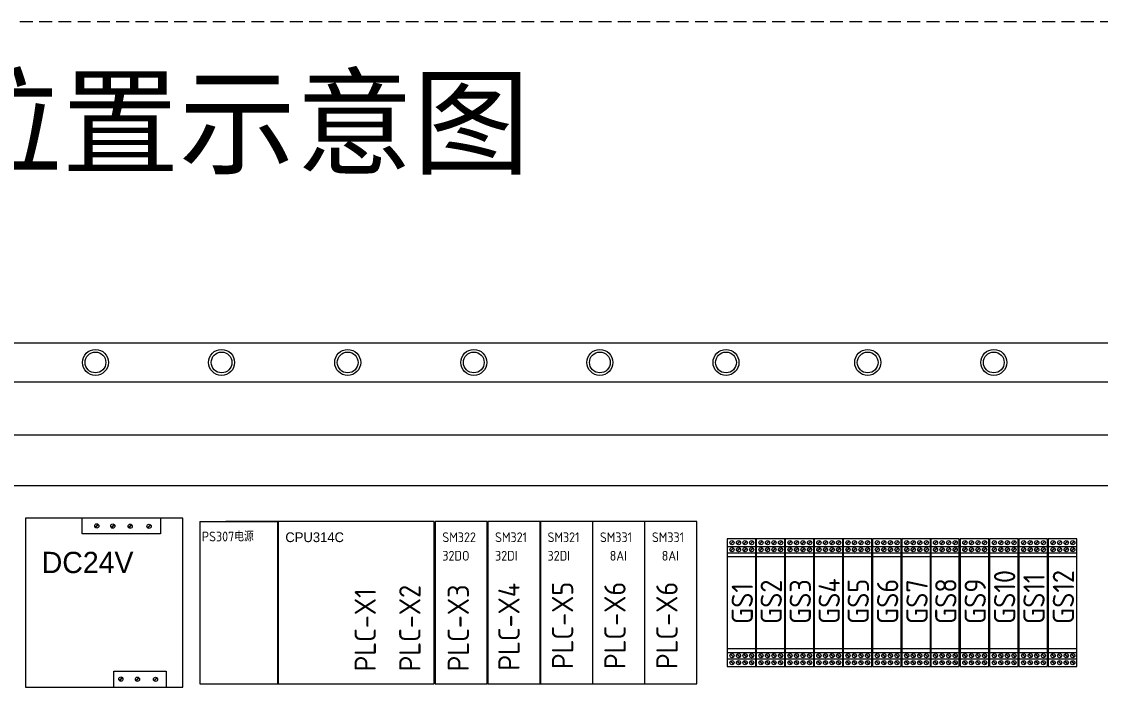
# Model space of a CAD drawing. Header units: millimetres. Extents: x 32721 to 72822, y 57624 to 123188.
# Drawn here: x 33098 to 33517.4, y 65399.5 to 65663.3 of the extents above; entities that cross this region are included whole.
import ezdxf

# ---------------------------------------------------------------- set-up
doc = ezdxf.new("R2010")
doc.units = ezdxf.units.MM
doc.header["$LTSCALE"] = 10
doc.linetypes.add('DASHED', pattern=[0.75, 0.5, -0.25])
doc.layers.get('0').update_dxf_attribs({"lineweight": 18})
doc.layers.add('1轮廓实线层', color=7, linetype='Continuous', lineweight=18)
doc.layers.add('6文字层', color=3, linetype='Continuous', lineweight=18)
doc.styles.add('FS', font='')
doc.styles.get("Standard").update_dxf_attribs({"font": 'isocp.shx', "width": 0.707, "bigfont": 'hztxt.shx'})
doc.styles.add('样式 1', font='SIMYOU.TTF', dxfattribs={"width": 0.75})
doc.styles.get('FS').set_extended_font_data('宋体')

msp = doc.modelspace()

# ---------------------------------------------------------------- linework, layer by layer
at = {"layer": '1轮廓实线层'}
for p, q in [((33026.18, 65538.43), (33723.65, 65538.43)), ((33041.34, 65523.26), (33708.48, 65523.26)), ((33065.99, 65502.68), (33683.83, 65502.68)), ((33085.71, 65482.97), (33664.11, 65482.97)), ((33160.71, 65470.33), (33099.55, 65470.33)), ((33099.55, 65470.33), (33099.55, 65404.63)), ((33126.63, 65466.76), (33127.79, 65467.92)), ((33126.73, 65466.66), (33127.89, 65467.82)), ((33132.84, 65466.71), (33134.01, 65467.87)), ((33132.95, 65466.61), (33134.11, 65467.77)), ((33139.61, 65466.66), (33140.77, 65467.82)), ((33146.95, 65466.61), (33148.11, 65467.77)), ((33160.71, 65404.63), (33160.71, 65470.33)), ((33167.27, 65469.07), (33167.27, 65405.89)), ((33167.27, 65469.07), (33197.59, 65469.07)), ((33197.59, 65469.07), (33177.37, 65469.07)), ((33197.59, 65405.89), (33197.59, 65469.07)), ((33258.48, 65469.07), (33197.83, 65469.07)), ((33197.83, 65469.07), (33197.83, 65405.89)), ((33258.48, 65405.89), (33258.48, 65469.07)), ((33279.08, 65469.07), (33258.86, 65469.07)), ((33258.86, 65469.07), (33258.86, 65405.89)), ((33279.08, 65405.89), (33279.08, 65469.07)), ((33299.57, 65469.07), (33279.35, 65469.07)), ((33279.35, 65469.07), (33279.35, 65405.89)), ((33299.57, 65405.89), (33299.57, 65469.07)), ((33319.97, 65469.07), (33299.76, 65469.07)), ((33299.76, 65469.07), (33299.76, 65405.89)), ((33319.97, 65469.07), (33319.97, 65405.89)), ((33320.11, 65405.89), (33320.11, 65469.07)), ((33340.33, 65469.07), (33320.11, 65469.07)), ((33340.33, 65405.89), (33340.33, 65469.07)), ((33340.33, 65405.89), (33340.33, 65469.07)), ((33360.55, 65469.07), (33340.33, 65469.07)), ((33360.55, 65405.89), (33360.55, 65469.07)), ((33139.71, 65466.55), (33140.87, 65467.72)), ((33147.05, 65466.5), (33148.21, 65467.66)), ((33135.99, 65407.23), (33137.15, 65408.39)), ((33136.09, 65407.13), (33137.25, 65408.29)), ((33142.45, 65407.18), (33143.61, 65408.34)), ((33142.55, 65407.08), (33143.71, 65408.24)), ((33149.46, 65407.13), (33150.62, 65408.29)), ((33149.56, 65407.03), (33150.72, 65408.19)), ((33167.27, 65405.89), (33197.59, 65405.89)), ((33177.37, 65405.89), (33197.59, 65405.89)), ((33197.83, 65405.89), (33258.48, 65405.89)), ((33258.86, 65405.89), (33279.08, 65405.89)), ((33279.35, 65405.89), (33299.57, 65405.89)), ((33299.76, 65405.89), (33319.97, 65405.89)), ((33320.11, 65405.89), (33340.33, 65405.89)), ((33340.33, 65405.89), (33360.55, 65405.89)), ((33099.55, 65404.63), (33160.71, 65404.63))]:
    msp.add_line(p, q, dxfattribs=at)
at = {"layer": '1轮廓实线层', "lineweight": 13}
for p, q in [((33383.44, 65462.24), (33372.32, 65462.24)), ((33372.32, 65462.24), (33372.32, 65412.71)), ((33373.57, 65460.26), (33374.73, 65461.42)), ((33373.67, 65460.16), (33374.83, 65461.32)), ((33376.11, 65460.26), (33377.28, 65461.42)), ((33376.22, 65460.16), (33377.38, 65461.32)), ((33378.66, 65460.26), (33379.82, 65461.42)), ((33378.76, 65460.16), (33379.92, 65461.32)), ((33381.21, 65460.26), (33382.37, 65461.42)), ((33381.31, 65460.16), (33382.47, 65461.32)), ((33383.44, 65412.71), (33383.44, 65462.24)), ((33394.71, 65462.24), (33383.59, 65462.24)), ((33383.59, 65462.24), (33383.59, 65412.71)), ((33384.84, 65460.26), (33386, 65461.42)), ((33384.94, 65460.16), (33386.1, 65461.32)), ((33387.39, 65460.26), (33388.55, 65461.42)), ((33387.49, 65460.16), (33388.65, 65461.32)), ((33389.93, 65460.26), (33391.09, 65461.42)), ((33390.03, 65460.16), (33391.19, 65461.32)), ((33392.48, 65460.26), (33393.64, 65461.42)), ((33392.58, 65460.16), (33393.74, 65461.32)), ((33394.71, 65412.71), (33394.71, 65462.24)), ((33405.98, 65462.24), (33394.86, 65462.24)), ((33394.86, 65462.24), (33394.86, 65412.71)), ((33396.11, 65460.26), (33397.27, 65461.42)), ((33396.21, 65460.16), (33397.37, 65461.32)), ((33398.66, 65460.26), (33399.82, 65461.42)), ((33398.76, 65460.16), (33399.92, 65461.32)), ((33401.2, 65460.26), (33402.36, 65461.42)), ((33401.31, 65460.16), (33402.47, 65461.32)), ((33403.75, 65460.26), (33404.91, 65461.42)), ((33403.85, 65460.16), (33405.01, 65461.32)), ((33405.98, 65412.71), (33405.98, 65462.24)), ((33417.25, 65462.24), (33406.13, 65462.24)), ((33406.13, 65462.24), (33406.13, 65412.71)), ((33407.38, 65460.26), (33408.54, 65461.42)), ((33407.49, 65460.16), (33408.65, 65461.32)), ((33409.93, 65460.26), (33411.09, 65461.42)), ((33410.03, 65460.16), (33411.19, 65461.32)), ((33412.48, 65460.26), (33413.64, 65461.42)), ((33412.58, 65460.16), (33413.74, 65461.32)), ((33415.02, 65460.26), (33416.18, 65461.42)), ((33415.12, 65460.16), (33416.28, 65461.32)), ((33417.25, 65412.71), (33417.25, 65462.24)), ((33428.52, 65462.24), (33417.4, 65462.24)), ((33417.4, 65462.24), (33417.4, 65412.71)), ((33418.66, 65460.26), (33419.82, 65461.42)), ((33418.76, 65460.16), (33419.92, 65461.32)), ((33421.2, 65460.26), (33422.36, 65461.42)), ((33421.3, 65460.16), (33422.46, 65461.32)), ((33423.75, 65460.26), (33424.91, 65461.42)), ((33423.85, 65460.16), (33425.01, 65461.32)), ((33426.29, 65460.26), (33427.45, 65461.42)), ((33426.39, 65460.16), (33427.56, 65461.32)), ((33428.52, 65412.71), (33428.52, 65462.24)), ((33439.95, 65462.24), (33428.83, 65462.24)), ((33428.83, 65462.24), (33428.83, 65412.71)), ((33430.08, 65460.26), (33431.24, 65461.42)), ((33430.18, 65460.16), (33431.34, 65461.32)), ((33432.63, 65460.26), (33433.79, 65461.42)), ((33432.73, 65460.16), (33433.89, 65461.32)), ((33435.17, 65460.26), (33436.33, 65461.42)), ((33435.27, 65460.16), (33436.44, 65461.32)), ((33437.72, 65460.26), (33438.88, 65461.42)), ((33437.82, 65460.16), (33438.98, 65461.32)), ((33439.95, 65412.71), (33439.95, 65462.24)), ((33451.37, 65462.24), (33440.25, 65462.24)), ((33440.25, 65462.24), (33440.25, 65412.71)), ((33441.5, 65460.26), (33442.67, 65461.42)), ((33441.61, 65460.16), (33442.77, 65461.32)), ((33444.05, 65460.26), (33445.21, 65461.42)), ((33444.15, 65460.16), (33445.31, 65461.32)), ((33446.6, 65460.26), (33447.76, 65461.42)), ((33446.7, 65460.16), (33447.86, 65461.32)), ((33449.14, 65460.26), (33450.3, 65461.42)), ((33449.24, 65460.16), (33450.41, 65461.32)), ((33451.37, 65412.71), (33451.37, 65462.24)), ((33462.58, 65462.24), (33451.46, 65462.24)), ((33451.46, 65462.24), (33451.46, 65412.71)), ((33452.71, 65460.26), (33453.87, 65461.42)), ((33452.81, 65460.16), (33453.98, 65461.32)), ((33455.26, 65460.26), (33456.42, 65461.42)), ((33455.36, 65460.16), (33456.52, 65461.32)), ((33457.8, 65460.26), (33458.97, 65461.42)), ((33457.91, 65460.16), (33459.07, 65461.32)), ((33460.35, 65460.26), (33461.51, 65461.42)), ((33460.45, 65460.16), (33461.61, 65461.32)), ((33462.58, 65412.71), (33462.58, 65462.24)), ((33474.01, 65462.24), (33462.89, 65462.24)), ((33462.89, 65462.24), (33462.89, 65412.71)), ((33464.14, 65460.26), (33465.3, 65461.42)), ((33464.24, 65460.16), (33465.4, 65461.32)), ((33466.68, 65460.26), (33467.84, 65461.42)), ((33466.78, 65460.16), (33467.95, 65461.32)), ((33469.23, 65460.26), (33470.39, 65461.42)), ((33469.33, 65460.16), (33470.49, 65461.32)), ((33471.77, 65460.26), (33472.94, 65461.42)), ((33471.88, 65460.16), (33473.04, 65461.32)), ((33474.01, 65412.71), (33474.01, 65462.24)), ((33485.43, 65462.24), (33474.31, 65462.24)), ((33474.31, 65462.24), (33474.31, 65412.71)), ((33475.56, 65460.26), (33476.72, 65461.42)), ((33475.66, 65460.16), (33476.83, 65461.32)), ((33478.11, 65460.26), (33479.27, 65461.42)), ((33478.21, 65460.16), (33479.37, 65461.32)), ((33480.65, 65460.26), (33481.82, 65461.42)), ((33480.76, 65460.16), (33481.92, 65461.32)), ((33483.2, 65460.26), (33484.36, 65461.42)), ((33483.3, 65460.16), (33484.46, 65461.32)), ((33485.43, 65412.71), (33485.43, 65462.24)), ((33496.86, 65462.24), (33485.74, 65462.24)), ((33485.74, 65462.24), (33485.74, 65412.71)), ((33486.99, 65460.26), (33488.15, 65461.42)), ((33487.09, 65460.16), (33488.25, 65461.32)), ((33489.53, 65460.26), (33490.69, 65461.42)), ((33489.63, 65460.16), (33490.8, 65461.32)), ((33492.08, 65460.26), (33493.24, 65461.42)), ((33492.18, 65460.16), (33493.34, 65461.32)), ((33494.62, 65460.26), (33495.79, 65461.42)), ((33494.73, 65460.16), (33495.89, 65461.32)), ((33496.86, 65412.71), (33496.86, 65462.24)), ((33508.28, 65462.24), (33497.16, 65462.24)), ((33497.16, 65462.24), (33497.16, 65412.71)), ((33498.41, 65460.26), (33499.57, 65461.42)), ((33498.51, 65460.16), (33499.67, 65461.32)), ((33500.96, 65460.26), (33502.12, 65461.42)), ((33501.06, 65460.16), (33502.22, 65461.32)), ((33503.5, 65460.26), (33504.66, 65461.42)), ((33503.6, 65460.16), (33504.77, 65461.32)), ((33506.05, 65460.26), (33507.21, 65461.42)), ((33506.15, 65460.16), (33507.31, 65461.32)), ((33508.28, 65412.71), (33508.28, 65462.24)), ((33372.32, 65459.3), (33383.44, 65459.3)), ((33372.32, 65456.8), (33383.44, 65456.8)), ((33372.32, 65455.35), (33383.44, 65455.35)), ((33373.57, 65457.55), (33374.73, 65458.71)), ((33373.67, 65457.44), (33374.83, 65458.61)), ((33376.11, 65457.55), (33377.28, 65458.71)), ((33376.22, 65457.44), (33377.38, 65458.61)), ((33378.66, 65457.55), (33379.82, 65458.71)), ((33378.76, 65457.44), (33379.92, 65458.61)), ((33381.21, 65457.55), (33382.37, 65458.71)), ((33381.31, 65457.44), (33382.47, 65458.61)), ((33383.59, 65459.3), (33394.71, 65459.3)), ((33383.59, 65456.8), (33394.71, 65456.8)), ((33383.59, 65455.35), (33394.71, 65455.35)), ((33384.84, 65457.55), (33386, 65458.71)), ((33384.94, 65457.44), (33386.1, 65458.61)), ((33387.39, 65457.55), (33388.55, 65458.71)), ((33387.49, 65457.44), (33388.65, 65458.61)), ((33389.93, 65457.55), (33391.09, 65458.71)), ((33390.03, 65457.44), (33391.19, 65458.61)), ((33392.48, 65457.55), (33393.64, 65458.71)), ((33392.58, 65457.44), (33393.74, 65458.61)), ((33394.86, 65459.3), (33405.98, 65459.3)), ((33394.86, 65456.8), (33405.98, 65456.8)), ((33394.86, 65455.35), (33405.98, 65455.35)), ((33396.11, 65457.55), (33397.27, 65458.71)), ((33396.21, 65457.44), (33397.37, 65458.61)), ((33398.66, 65457.55), (33399.82, 65458.71)), ((33398.76, 65457.44), (33399.92, 65458.61)), ((33401.2, 65457.55), (33402.36, 65458.71)), ((33401.31, 65457.44), (33402.47, 65458.61)), ((33403.75, 65457.55), (33404.91, 65458.71)), ((33403.85, 65457.44), (33405.01, 65458.61)), ((33406.13, 65459.3), (33417.25, 65459.3)), ((33406.13, 65456.8), (33417.25, 65456.8)), ((33406.13, 65455.35), (33417.25, 65455.35)), ((33407.38, 65457.55), (33408.54, 65458.71)), ((33407.49, 65457.44), (33408.65, 65458.61)), ((33409.93, 65457.55), (33411.09, 65458.71)), ((33410.03, 65457.44), (33411.19, 65458.61)), ((33412.48, 65457.55), (33413.64, 65458.71)), ((33412.58, 65457.44), (33413.74, 65458.61)), ((33415.02, 65457.55), (33416.18, 65458.71)), ((33415.12, 65457.44), (33416.28, 65458.61)), ((33417.4, 65459.3), (33428.52, 65459.3)), ((33417.4, 65456.8), (33428.52, 65456.8)), ((33417.4, 65455.35), (33428.52, 65455.35)), ((33418.66, 65457.55), (33419.82, 65458.71)), ((33418.76, 65457.44), (33419.92, 65458.61)), ((33421.2, 65457.55), (33422.36, 65458.71)), ((33421.3, 65457.44), (33422.46, 65458.61)), ((33423.75, 65457.55), (33424.91, 65458.71)), ((33423.85, 65457.44), (33425.01, 65458.61)), ((33426.29, 65457.55), (33427.45, 65458.71)), ((33426.39, 65457.44), (33427.56, 65458.61)), ((33428.83, 65459.3), (33439.95, 65459.3)), ((33428.83, 65456.8), (33439.95, 65456.8)), ((33428.83, 65455.35), (33439.95, 65455.35)), ((33430.08, 65457.55), (33431.24, 65458.71)), ((33430.18, 65457.44), (33431.34, 65458.61)), ((33432.63, 65457.55), (33433.79, 65458.71)), ((33432.73, 65457.44), (33433.89, 65458.61)), ((33435.17, 65457.55), (33436.33, 65458.71)), ((33435.27, 65457.44), (33436.44, 65458.61)), ((33437.72, 65457.55), (33438.88, 65458.71)), ((33437.82, 65457.44), (33438.98, 65458.61)), ((33440.25, 65459.3), (33451.37, 65459.3)), ((33440.25, 65456.8), (33451.37, 65456.8)), ((33440.25, 65455.35), (33451.37, 65455.35)), ((33441.5, 65457.55), (33442.67, 65458.71)), ((33441.61, 65457.44), (33442.77, 65458.61)), ((33444.05, 65457.55), (33445.21, 65458.71)), ((33444.15, 65457.44), (33445.31, 65458.61)), ((33446.6, 65457.55), (33447.76, 65458.71)), ((33446.7, 65457.44), (33447.86, 65458.61)), ((33449.14, 65457.55), (33450.3, 65458.71)), ((33449.24, 65457.44), (33450.41, 65458.61)), ((33451.46, 65459.3), (33462.58, 65459.3)), ((33451.46, 65456.8), (33462.58, 65456.8)), ((33451.46, 65455.35), (33462.58, 65455.35)), ((33452.71, 65457.55), (33453.87, 65458.71)), ((33452.81, 65457.44), (33453.98, 65458.61)), ((33455.26, 65457.55), (33456.42, 65458.71)), ((33455.36, 65457.44), (33456.52, 65458.61)), ((33457.8, 65457.55), (33458.97, 65458.71)), ((33457.91, 65457.44), (33459.07, 65458.61)), ((33460.35, 65457.55), (33461.51, 65458.71)), ((33460.45, 65457.44), (33461.61, 65458.61)), ((33462.89, 65459.3), (33474.01, 65459.3)), ((33462.89, 65456.8), (33474.01, 65456.8)), ((33462.89, 65455.35), (33474.01, 65455.35)), ((33464.14, 65457.55), (33465.3, 65458.71)), ((33464.24, 65457.44), (33465.4, 65458.61)), ((33466.68, 65457.55), (33467.84, 65458.71)), ((33466.78, 65457.44), (33467.95, 65458.61)), ((33469.23, 65457.55), (33470.39, 65458.71)), ((33469.33, 65457.44), (33470.49, 65458.61)), ((33471.77, 65457.55), (33472.94, 65458.71)), ((33471.88, 65457.44), (33473.04, 65458.61)), ((33474.31, 65459.3), (33485.43, 65459.3)), ((33474.31, 65456.8), (33485.43, 65456.8)), ((33474.31, 65455.35), (33485.43, 65455.35)), ((33475.56, 65457.55), (33476.72, 65458.71)), ((33475.66, 65457.44), (33476.83, 65458.61)), ((33478.11, 65457.55), (33479.27, 65458.71)), ((33478.21, 65457.44), (33479.37, 65458.61)), ((33480.65, 65457.55), (33481.82, 65458.71)), ((33480.76, 65457.44), (33481.92, 65458.61)), ((33483.2, 65457.55), (33484.36, 65458.71)), ((33483.3, 65457.44), (33484.46, 65458.61)), ((33485.74, 65459.3), (33496.86, 65459.3)), ((33485.74, 65456.8), (33496.86, 65456.8)), ((33485.74, 65455.35), (33496.86, 65455.35)), ((33486.99, 65457.55), (33488.15, 65458.71)), ((33487.09, 65457.44), (33488.25, 65458.61)), ((33489.53, 65457.55), (33490.69, 65458.71)), ((33489.63, 65457.44), (33490.8, 65458.61)), ((33492.08, 65457.55), (33493.24, 65458.71)), ((33492.18, 65457.44), (33493.34, 65458.61)), ((33494.62, 65457.55), (33495.79, 65458.71)), ((33494.73, 65457.44), (33495.89, 65458.61)), ((33497.16, 65459.3), (33508.28, 65459.3)), ((33497.16, 65456.8), (33508.28, 65456.8)), ((33497.16, 65455.35), (33508.28, 65455.35)), ((33498.41, 65457.55), (33499.57, 65458.71)), ((33498.51, 65457.44), (33499.67, 65458.61)), ((33500.96, 65457.55), (33502.12, 65458.71)), ((33501.06, 65457.44), (33502.22, 65458.61)), ((33503.5, 65457.55), (33504.66, 65458.71)), ((33503.6, 65457.44), (33504.77, 65458.61)), ((33506.05, 65457.55), (33507.21, 65458.71)), ((33506.15, 65457.44), (33507.31, 65458.61)), ((33372.32, 65419.61), (33383.44, 65419.61)), ((33372.32, 65418.15), (33383.44, 65418.15)), ((33373.57, 65417.41), (33374.73, 65416.25)), ((33373.67, 65417.51), (33374.83, 65416.35)), ((33376.11, 65417.41), (33377.28, 65416.25)), ((33376.22, 65417.51), (33377.38, 65416.35)), ((33378.66, 65417.41), (33379.82, 65416.25)), ((33378.76, 65417.51), (33379.92, 65416.35)), ((33381.21, 65417.41), (33382.37, 65416.25)), ((33381.31, 65417.51), (33382.47, 65416.35)), ((33383.59, 65419.61), (33394.71, 65419.61)), ((33383.59, 65418.15), (33394.71, 65418.15)), ((33384.84, 65417.41), (33386, 65416.25)), ((33384.94, 65417.51), (33386.1, 65416.35)), ((33387.39, 65417.41), (33388.55, 65416.25)), ((33387.49, 65417.51), (33388.65, 65416.35)), ((33389.93, 65417.41), (33391.09, 65416.25)), ((33390.03, 65417.51), (33391.19, 65416.35)), ((33392.48, 65417.41), (33393.64, 65416.25)), ((33392.58, 65417.51), (33393.74, 65416.35)), ((33394.86, 65419.61), (33405.98, 65419.61)), ((33394.86, 65418.15), (33405.98, 65418.15)), ((33396.11, 65417.41), (33397.27, 65416.25)), ((33396.21, 65417.51), (33397.37, 65416.35)), ((33398.66, 65417.41), (33399.82, 65416.25)), ((33398.76, 65417.51), (33399.92, 65416.35)), ((33401.2, 65417.41), (33402.36, 65416.25)), ((33401.31, 65417.51), (33402.47, 65416.35)), ((33403.75, 65417.41), (33404.91, 65416.25)), ((33403.85, 65417.51), (33405.01, 65416.35)), ((33406.13, 65419.61), (33417.25, 65419.61)), ((33406.13, 65418.15), (33417.25, 65418.15)), ((33407.38, 65417.41), (33408.54, 65416.25)), ((33407.49, 65417.51), (33408.65, 65416.35)), ((33409.93, 65417.41), (33411.09, 65416.25)), ((33410.03, 65417.51), (33411.19, 65416.35)), ((33412.48, 65417.41), (33413.64, 65416.25)), ((33412.58, 65417.51), (33413.74, 65416.35)), ((33415.02, 65417.41), (33416.18, 65416.25)), ((33415.12, 65417.51), (33416.28, 65416.35)), ((33417.4, 65419.61), (33428.52, 65419.61)), ((33417.4, 65418.15), (33428.52, 65418.15)), ((33418.66, 65417.41), (33419.82, 65416.25)), ((33418.76, 65417.51), (33419.92, 65416.35)), ((33421.2, 65417.41), (33422.36, 65416.25)), ((33421.3, 65417.51), (33422.46, 65416.35)), ((33423.75, 65417.41), (33424.91, 65416.25)), ((33423.85, 65417.51), (33425.01, 65416.35)), ((33426.29, 65417.41), (33427.45, 65416.25)), ((33426.39, 65417.51), (33427.56, 65416.35)), ((33428.83, 65419.61), (33439.95, 65419.61)), ((33428.83, 65418.15), (33439.95, 65418.15)), ((33430.08, 65417.41), (33431.24, 65416.25)), ((33430.18, 65417.51), (33431.34, 65416.35)), ((33432.63, 65417.41), (33433.79, 65416.25)), ((33432.73, 65417.51), (33433.89, 65416.35)), ((33435.17, 65417.41), (33436.33, 65416.25)), ((33435.27, 65417.51), (33436.44, 65416.35)), ((33437.72, 65417.41), (33438.88, 65416.25)), ((33437.82, 65417.51), (33438.98, 65416.35)), ((33440.25, 65419.61), (33451.37, 65419.61)), ((33440.25, 65418.15), (33451.37, 65418.15)), ((33441.5, 65417.41), (33442.67, 65416.25)), ((33441.61, 65417.51), (33442.77, 65416.35)), ((33444.05, 65417.41), (33445.21, 65416.25)), ((33444.15, 65417.51), (33445.31, 65416.35)), ((33446.6, 65417.41), (33447.76, 65416.25)), ((33446.7, 65417.51), (33447.86, 65416.35)), ((33449.14, 65417.41), (33450.3, 65416.25)), ((33449.24, 65417.51), (33450.41, 65416.35)), ((33451.46, 65419.61), (33462.58, 65419.61)), ((33451.46, 65418.15), (33462.58, 65418.15)), ((33452.71, 65417.41), (33453.87, 65416.25)), ((33452.81, 65417.51), (33453.98, 65416.35)), ((33455.26, 65417.41), (33456.42, 65416.25)), ((33455.36, 65417.51), (33456.52, 65416.35)), ((33457.8, 65417.41), (33458.97, 65416.25)), ((33457.91, 65417.51), (33459.07, 65416.35)), ((33460.35, 65417.41), (33461.51, 65416.25)), ((33460.45, 65417.51), (33461.61, 65416.35)), ((33462.89, 65419.61), (33474.01, 65419.61)), ((33462.89, 65418.15), (33474.01, 65418.15)), ((33464.14, 65417.41), (33465.3, 65416.25)), ((33464.24, 65417.51), (33465.4, 65416.35)), ((33466.68, 65417.41), (33467.84, 65416.25)), ((33466.78, 65417.51), (33467.95, 65416.35)), ((33469.23, 65417.41), (33470.39, 65416.25)), ((33469.33, 65417.51), (33470.49, 65416.35)), ((33471.77, 65417.41), (33472.94, 65416.25)), ((33471.88, 65417.51), (33473.04, 65416.35)), ((33474.31, 65419.61), (33485.43, 65419.61)), ((33474.31, 65418.15), (33485.43, 65418.15)), ((33475.56, 65417.41), (33476.72, 65416.25)), ((33475.66, 65417.51), (33476.83, 65416.35)), ((33478.11, 65417.41), (33479.27, 65416.25)), ((33478.21, 65417.51), (33479.37, 65416.35)), ((33480.65, 65417.41), (33481.82, 65416.25)), ((33480.76, 65417.51), (33481.92, 65416.35)), ((33483.2, 65417.41), (33484.36, 65416.25)), ((33483.3, 65417.51), (33484.46, 65416.35)), ((33485.74, 65419.61), (33496.86, 65419.61)), ((33485.74, 65418.15), (33496.86, 65418.15)), ((33486.99, 65417.41), (33488.15, 65416.25)), ((33487.09, 65417.51), (33488.25, 65416.35)), ((33489.53, 65417.41), (33490.69, 65416.25)), ((33489.63, 65417.51), (33490.8, 65416.35)), ((33492.08, 65417.41), (33493.24, 65416.25)), ((33492.18, 65417.51), (33493.34, 65416.35)), ((33494.62, 65417.41), (33495.79, 65416.25)), ((33494.73, 65417.51), (33495.89, 65416.35)), ((33497.16, 65419.61), (33508.28, 65419.61)), ((33497.16, 65418.15), (33508.28, 65418.15)), ((33498.41, 65417.41), (33499.57, 65416.25)), ((33498.51, 65417.51), (33499.67, 65416.35)), ((33500.96, 65417.41), (33502.12, 65416.25)), ((33501.06, 65417.51), (33502.22, 65416.35)), ((33503.5, 65417.41), (33504.66, 65416.25)), ((33503.6, 65417.51), (33504.77, 65416.35)), ((33506.05, 65417.41), (33507.21, 65416.25)), ((33506.15, 65417.51), (33507.31, 65416.35)), ((33372.32, 65415.65), (33383.44, 65415.65)), ((33373.57, 65414.69), (33374.73, 65413.53)), ((33373.67, 65414.8), (33374.83, 65413.63)), ((33376.11, 65414.69), (33377.28, 65413.53)), ((33376.22, 65414.8), (33377.38, 65413.63)), ((33378.66, 65414.69), (33379.82, 65413.53)), ((33378.76, 65414.8), (33379.92, 65413.63)), ((33381.21, 65414.69), (33382.37, 65413.53)), ((33381.31, 65414.8), (33382.47, 65413.63)), ((33383.59, 65415.65), (33394.71, 65415.65)), ((33384.84, 65414.69), (33386, 65413.53)), ((33384.94, 65414.8), (33386.1, 65413.63)), ((33387.39, 65414.69), (33388.55, 65413.53)), ((33387.49, 65414.8), (33388.65, 65413.63)), ((33389.93, 65414.69), (33391.09, 65413.53)), ((33390.03, 65414.8), (33391.19, 65413.63)), ((33392.48, 65414.69), (33393.64, 65413.53)), ((33392.58, 65414.8), (33393.74, 65413.63)), ((33394.86, 65415.65), (33405.98, 65415.65)), ((33396.11, 65414.69), (33397.27, 65413.53)), ((33396.21, 65414.8), (33397.37, 65413.63)), ((33398.66, 65414.69), (33399.82, 65413.53)), ((33398.76, 65414.8), (33399.92, 65413.63)), ((33401.2, 65414.69), (33402.36, 65413.53)), ((33401.31, 65414.8), (33402.47, 65413.63)), ((33403.75, 65414.69), (33404.91, 65413.53)), ((33403.85, 65414.8), (33405.01, 65413.63)), ((33406.13, 65415.65), (33417.25, 65415.65)), ((33407.38, 65414.69), (33408.54, 65413.53)), ((33407.49, 65414.8), (33408.65, 65413.63)), ((33409.93, 65414.69), (33411.09, 65413.53)), ((33410.03, 65414.8), (33411.19, 65413.63)), ((33412.48, 65414.69), (33413.64, 65413.53)), ((33412.58, 65414.8), (33413.74, 65413.63)), ((33415.02, 65414.69), (33416.18, 65413.53)), ((33415.12, 65414.8), (33416.28, 65413.63)), ((33417.4, 65415.65), (33428.52, 65415.65)), ((33418.66, 65414.69), (33419.82, 65413.53)), ((33418.76, 65414.8), (33419.92, 65413.63)), ((33421.2, 65414.69), (33422.36, 65413.53)), ((33421.3, 65414.8), (33422.46, 65413.63)), ((33423.75, 65414.69), (33424.91, 65413.53)), ((33423.85, 65414.8), (33425.01, 65413.63)), ((33426.29, 65414.69), (33427.45, 65413.53)), ((33426.39, 65414.8), (33427.56, 65413.63)), ((33428.83, 65415.65), (33439.95, 65415.65)), ((33430.08, 65414.69), (33431.24, 65413.53)), ((33430.18, 65414.8), (33431.34, 65413.63)), ((33432.63, 65414.69), (33433.79, 65413.53)), ((33432.73, 65414.8), (33433.89, 65413.63)), ((33435.17, 65414.69), (33436.33, 65413.53)), ((33435.27, 65414.8), (33436.44, 65413.63)), ((33437.72, 65414.69), (33438.88, 65413.53)), ((33437.82, 65414.8), (33438.98, 65413.63)), ((33440.25, 65415.65), (33451.37, 65415.65)), ((33441.5, 65414.69), (33442.67, 65413.53)), ((33441.61, 65414.8), (33442.77, 65413.63)), ((33444.05, 65414.69), (33445.21, 65413.53)), ((33444.15, 65414.8), (33445.31, 65413.63)), ((33446.6, 65414.69), (33447.76, 65413.53)), ((33446.7, 65414.8), (33447.86, 65413.63)), ((33449.14, 65414.69), (33450.3, 65413.53)), ((33449.24, 65414.8), (33450.41, 65413.63)), ((33451.46, 65415.65), (33462.58, 65415.65)), ((33452.71, 65414.69), (33453.87, 65413.53)), ((33452.81, 65414.8), (33453.98, 65413.63)), ((33455.26, 65414.69), (33456.42, 65413.53)), ((33455.36, 65414.8), (33456.52, 65413.63)), ((33457.8, 65414.69), (33458.97, 65413.53)), ((33457.91, 65414.8), (33459.07, 65413.63)), ((33460.35, 65414.69), (33461.51, 65413.53)), ((33460.45, 65414.8), (33461.61, 65413.63)), ((33462.89, 65415.65), (33474.01, 65415.65)), ((33464.14, 65414.69), (33465.3, 65413.53)), ((33464.24, 65414.8), (33465.4, 65413.63)), ((33466.68, 65414.69), (33467.84, 65413.53)), ((33466.78, 65414.8), (33467.95, 65413.63)), ((33469.23, 65414.69), (33470.39, 65413.53)), ((33469.33, 65414.8), (33470.49, 65413.63)), ((33471.77, 65414.69), (33472.94, 65413.53)), ((33471.88, 65414.8), (33473.04, 65413.63)), ((33474.31, 65415.65), (33485.43, 65415.65)), ((33475.56, 65414.69), (33476.72, 65413.53)), ((33475.66, 65414.8), (33476.83, 65413.63)), ((33478.11, 65414.69), (33479.27, 65413.53)), ((33478.21, 65414.8), (33479.37, 65413.63)), ((33480.65, 65414.69), (33481.82, 65413.53)), ((33480.76, 65414.8), (33481.92, 65413.63)), ((33483.2, 65414.69), (33484.36, 65413.53)), ((33483.3, 65414.8), (33484.46, 65413.63)), ((33485.74, 65415.65), (33496.86, 65415.65)), ((33486.99, 65414.69), (33488.15, 65413.53)), ((33487.09, 65414.8), (33488.25, 65413.63)), ((33489.53, 65414.69), (33490.69, 65413.53)), ((33489.63, 65414.8), (33490.8, 65413.63)), ((33492.08, 65414.69), (33493.24, 65413.53)), ((33492.18, 65414.8), (33493.34, 65413.63)), ((33494.62, 65414.69), (33495.79, 65413.53)), ((33494.73, 65414.8), (33495.89, 65413.63)), ((33497.16, 65415.65), (33508.28, 65415.65)), ((33498.41, 65414.69), (33499.57, 65413.53)), ((33498.51, 65414.8), (33499.67, 65413.63)), ((33500.96, 65414.69), (33502.12, 65413.53)), ((33501.06, 65414.8), (33502.22, 65413.63)), ((33503.5, 65414.69), (33504.66, 65413.53)), ((33503.6, 65414.8), (33504.77, 65413.63)), ((33506.05, 65414.69), (33507.21, 65413.53)), ((33506.15, 65414.8), (33507.31, 65413.63)), ((33372.32, 65412.71), (33383.44, 65412.71)), ((33383.59, 65412.71), (33394.71, 65412.71)), ((33394.86, 65412.71), (33405.98, 65412.71)), ((33406.13, 65412.71), (33417.25, 65412.71)), ((33417.4, 65412.71), (33428.52, 65412.71)), ((33428.83, 65412.71), (33439.95, 65412.71)), ((33440.25, 65412.71), (33451.37, 65412.71)), ((33451.46, 65412.71), (33462.58, 65412.71)), ((33462.89, 65412.71), (33474.01, 65412.71)), ((33474.31, 65412.71), (33485.43, 65412.71)), ((33485.74, 65412.71), (33496.86, 65412.71)), ((33497.16, 65412.71), (33508.28, 65412.71))]:
    msp.add_line(p, q, dxfattribs=at)
at = {"layer": '1轮廓实线层', "linetype": 'DASHED'}
msp.add_lwpolyline([(32887.35, 65663.32), (33823.3, 65663.32), (33823.3, 64797.17), (32887.35, 64797.17)], close=True, dxfattribs=at)
at = {"layer": '1轮廓实线层'}
for points in [[(33152.03, 65470.33), (33152.03, 65464.25), (33121.56, 65464.25), (33121.56, 65470.33)], [(33133.86, 65404.63), (33133.86, 65410.9), (33154.21, 65410.9), (33154.21, 65404.63)]]:
    msp.add_lwpolyline(points, dxfattribs=at)
for centre, radius in [((33126.75, 65530.84), 5.05), ((33126.75, 65530.84), 4.04), ((33175.78, 65530.84), 5.05), ((33175.78, 65530.84), 4.04), ((33224.8, 65530.84), 5.05), ((33224.8, 65530.84), 4.04), ((33273.83, 65530.84), 5.05), ((33273.83, 65530.84), 4.04), ((33322.85, 65530.84), 5.05), ((33322.85, 65530.84), 4.04), ((33371.88, 65530.84), 5.05), ((33371.88, 65530.84), 4.04), ((33426.97, 65530.84), 5.05), ((33426.97, 65530.84), 4.04), ((33475.99, 65530.84), 5.05), ((33475.99, 65530.84), 4.04), ((33127.26, 65467.29), 0.821), ((33133.48, 65467.24), 0.821), ((33140.24, 65467.19), 0.821), ((33147.58, 65467.14), 0.821), ((33136.62, 65407.76), 0.821), ((33143.08, 65407.71), 0.821), ((33150.09, 65407.66), 0.821)]:
    msp.add_circle(centre, radius, dxfattribs=at)
at = {"layer": '1轮廓实线层', "lineweight": 13}
for centre in [(33374.2, 65460.79), (33376.75, 65460.79), (33379.29, 65460.79), (33381.84, 65460.79), (33385.47, 65460.79), (33388.02, 65460.79), (33390.56, 65460.79), (33393.11, 65460.79), (33396.74, 65460.79), (33399.29, 65460.79), (33401.83, 65460.79), (33404.38, 65460.79), (33408.01, 65460.79), (33410.56, 65460.79), (33413.11, 65460.79), (33415.65, 65460.79), (33419.29, 65460.79), (33421.83, 65460.79), (33424.38, 65460.79), (33426.92, 65460.79), (33430.71, 65460.79), (33433.26, 65460.79), (33435.8, 65460.79), (33438.35, 65460.79), (33442.14, 65460.79), (33444.68, 65460.79), (33447.23, 65460.79), (33449.77, 65460.79), (33453.34, 65460.79), (33455.89, 65460.79), (33458.44, 65460.79), (33460.98, 65460.79), (33464.77, 65460.79), (33467.31, 65460.79), (33469.86, 65460.79), (33472.41, 65460.79), (33476.19, 65460.79), (33478.74, 65460.79), (33481.29, 65460.79), (33483.83, 65460.79), (33487.62, 65460.79), (33490.16, 65460.79), (33492.71, 65460.79), (33495.26, 65460.79), (33499.04, 65460.79), (33501.59, 65460.79), (33504.13, 65460.79), (33506.68, 65460.79), (33374.2, 65458.08), (33376.75, 65458.08), (33379.29, 65458.08), (33381.84, 65458.08), (33385.47, 65458.08), (33388.02, 65458.08), (33390.56, 65458.08), (33393.11, 65458.08), (33396.74, 65458.08), (33399.29, 65458.08), (33401.83, 65458.08), (33404.38, 65458.08), (33408.01, 65458.08), (33410.56, 65458.08), (33413.11, 65458.08), (33415.65, 65458.08), (33419.29, 65458.08), (33421.83, 65458.08), (33424.38, 65458.08), (33426.92, 65458.08), (33430.71, 65458.08), (33433.26, 65458.08), (33435.8, 65458.08), (33438.35, 65458.08), (33442.14, 65458.08), (33444.68, 65458.08), (33447.23, 65458.08), (33449.77, 65458.08), (33453.34, 65458.08), (33455.89, 65458.08), (33458.44, 65458.08), (33460.98, 65458.08), (33464.77, 65458.08), (33467.31, 65458.08), (33469.86, 65458.08), (33472.41, 65458.08), (33476.19, 65458.08), (33478.74, 65458.08), (33481.29, 65458.08), (33483.83, 65458.08), (33487.62, 65458.08), (33490.16, 65458.08), (33492.71, 65458.08), (33495.26, 65458.08), (33499.04, 65458.08), (33501.59, 65458.08), (33504.13, 65458.08), (33506.68, 65458.08), (33374.2, 65416.88), (33376.75, 65416.88), (33379.29, 65416.88), (33381.84, 65416.88), (33385.47, 65416.88), (33388.02, 65416.88), (33390.56, 65416.88), (33393.11, 65416.88), (33396.74, 65416.88), (33399.29, 65416.88), (33401.83, 65416.88), (33404.38, 65416.88), (33408.01, 65416.88), (33410.56, 65416.88), (33413.11, 65416.88), (33415.65, 65416.88), (33419.29, 65416.88), (33421.83, 65416.88), (33424.38, 65416.88), (33426.92, 65416.88), (33430.71, 65416.88), (33433.26, 65416.88), (33435.8, 65416.88), (33438.35, 65416.88), (33442.14, 65416.88), (33444.68, 65416.88), (33447.23, 65416.88), (33449.77, 65416.88), (33453.34, 65416.88), (33455.89, 65416.88), (33458.44, 65416.88), (33460.98, 65416.88), (33464.77, 65416.88), (33467.31, 65416.88), (33469.86, 65416.88), (33472.41, 65416.88), (33476.19, 65416.88), (33478.74, 65416.88), (33481.29, 65416.88), (33483.83, 65416.88), (33487.62, 65416.88), (33490.16, 65416.88), (33492.71, 65416.88), (33495.26, 65416.88), (33499.04, 65416.88), (33501.59, 65416.88), (33504.13, 65416.88), (33506.68, 65416.88), (33374.2, 65414.16), (33376.75, 65414.16), (33379.29, 65414.16), (33381.84, 65414.16), (33385.47, 65414.16), (33388.02, 65414.16), (33390.56, 65414.16), (33393.11, 65414.16), (33396.74, 65414.16), (33399.29, 65414.16), (33401.83, 65414.16), (33404.38, 65414.16), (33408.01, 65414.16), (33410.56, 65414.16), (33413.11, 65414.16), (33415.65, 65414.16), (33419.29, 65414.16), (33421.83, 65414.16), (33424.38, 65414.16), (33426.92, 65414.16), (33430.71, 65414.16), (33433.26, 65414.16), (33435.8, 65414.16), (33438.35, 65414.16), (33442.14, 65414.16), (33444.68, 65414.16), (33447.23, 65414.16), (33449.77, 65414.16), (33453.34, 65414.16), (33455.89, 65414.16), (33458.44, 65414.16), (33460.98, 65414.16), (33464.77, 65414.16), (33467.31, 65414.16), (33469.86, 65414.16), (33472.41, 65414.16), (33476.19, 65414.16), (33478.74, 65414.16), (33481.29, 65414.16), (33483.83, 65414.16), (33487.62, 65414.16), (33490.16, 65414.16), (33492.71, 65414.16), (33495.26, 65414.16), (33499.04, 65414.16), (33501.59, 65414.16), (33504.13, 65414.16), (33506.68, 65414.16)]:
    msp.add_circle(centre, 0.821, dxfattribs=at)

# ---------------------------------------------------------------- texts
at = {"color": 3, "style": 'FS'}
msp.add_text('说明：位置示意图', height=33.333, dxfattribs=at).set_placement((32931.91, 65607.49))
at = {"layer": '1轮廓实线层'}
for s, p in [('PS307电源', (33168.11, 65461.29)), ('SM322', (33261.6, 65461)), ('SM321', (33282.09, 65461)), ('SM321', (33302.5, 65461)), ('SM331', (33322.85, 65461)), ('SM331', (33343.07, 65461)), ('32DO', (33261.6, 65453.81)), ('32DI', (33282.09, 65453.81)), ('32DI', (33302.5, 65453.81)), ('8AI', (33326.67, 65453.81)), ('8AI', (33346.89, 65453.81))]:
    msp.add_text(s, height=3.785, rotation=360, dxfattribs=at).set_placement(p)
at = {"layer": '1轮廓实线层', "style": '样式 1'}
msp.add_text('CPU314C', height=3.785, rotation=360, dxfattribs=at).set_placement((33200.57, 65461))
at = {"layer": '6文字层', "style": '样式 1'}
msp.add_text('DC24V', height=8.269, rotation=360, dxfattribs=at).set_placement((33105.87, 65448.96))
at = {"layer": '6文字层'}
for s, p in [('GS10', (33484.34, 65429.18)), ('GS11', (33495.76, 65429.18)), ('GS12', (33507.19, 65429.18)), ('PLC-X2', (33253.11, 65410.74)), ('PLC-X3', (33271.94, 65410.74)), ('PLC-X4', (33291.64, 65411.04)), ('PLC-X5', (33312.48, 65411.64)), ('PLC-X6', (33332.84, 65411.64)), ('PLC-X6', (33353.05, 65411.64)), ('GS1', (33382.34, 65429.18)), ('GS2', (33393.61, 65429.18)), ('GS3', (33404.89, 65429.18)), ('GS4', (33416.16, 65429.18)), ('GS5', (33427.43, 65429.18)), ('GS6', (33438.85, 65429.18)), ('GS7', (33450.28, 65429.18)), ('GS8', (33461.49, 65429.18)), ('GS9', (33472.91, 65429.18)), ('PLC-X1', (33235.76, 65410.74))]:
    msp.add_text(s, height=8.269, rotation=90, dxfattribs=at).set_placement(p)

doc.saveas('drawing.dxf')
